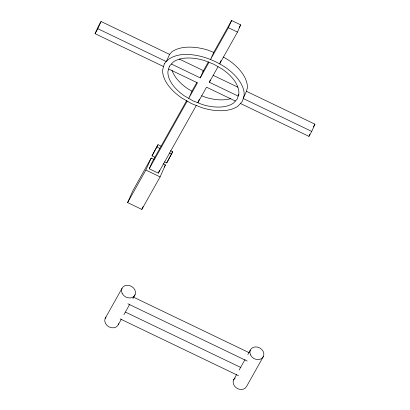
<?xml version="1.0" encoding="UTF-8"?>
<svg xmlns="http://www.w3.org/2000/svg" width="410" height="410" viewBox="0 0 410 410"><rect width="100%" height="100%" fill="white"/><g stroke="black" fill="none" stroke-linecap="round" stroke-linejoin="round"><path stroke-width="0.61" d="M246.425 91.292L314.941 124.189L311.728 131.405L243.212 98.508L246.425 91.292L247.368 87.965A43.337 24.098 24 0 0 228.134 59.814L223.332 57.057M163.575 66.569L95.058 33.676L98.272 26.46L101.055 21.499L169.571 54.397L171.969 51.768A43.337 24.098 24 0 1 207.931 50.112L213.712 52.388L231.604 20.5L240.69 24.861L237.477 32.077L219.586 63.965L221.067 60.634M95.058 33.676L97.841 28.715L101.055 21.499M169.571 54.397L166.357 61.613L97.841 28.715M163.159 163.795L165.435 164.892L160.095 176.889L141.839 209.418L127.602 202.586L132.948 190.583L151.203 158.055L154.047 159.423M154.867 157.24L152.018 155.872L158.019 144.694L161.412 146.324M127.602 202.586L145.857 170.058L151.203 158.055M152.018 155.872L158.019 144.694M196.287 105.478L158.321 173.138L149.235 168.771L152.448 161.555L186.658 100.593M196.933 82.287L191.947 91.169L188.733 98.385L197.456 82.835L168.628 68.993M171.411 64.037L200.239 77.879L203.452 70.663L179.237 59.035M141.839 209.418L143.111 206.563M158.321 173.138L159.557 170.36M213.712 52.388L210.499 59.604L228.39 27.716L231.604 20.5M164.507 161.868L166.711 162.929L172.712 151.751L170.452 150.665M166.711 162.929L172.712 151.751M199.306 99.42L197.82 102.746L206.548 87.202L235.376 101.044M238.902 94.418L238.159 96.083L209.331 82.241L210.32 80.022M240.429 103.469L308.945 136.361L309.934 134.142M202.837 71.765L208.439 61.777M149.235 168.771L187.201 101.111M200.239 77.879L208.967 62.33M239.148 27.613L240.69 24.861M209.331 82.241L218.053 66.692M164.2 167.095L165.435 164.892M105.18 318.355L121.949 288.476M118.3 324.653L121.406 319.123M123.892 314.695L129.791 304.179M132.896 298.649L135.069 294.775M313.394 126.941L314.941 124.189M308.945 136.361L311.728 131.405M233.551 379.988L236.657 374.453M239.143 370.025L245.042 359.514M247.835 354.532L250.32 350.104M263.44 356.408L246.671 386.287A7.283 6.047 29.3 0 1 236.288 387.855A7.283 6.047 29.3 0 1 235.207 377.943M201.587 95.75L205.456 97.272A37.73 20.982 24 0 0 230.886 98.625M228.39 27.716L237.477 32.077M213.118 75.302L237.913 87.207M156.989 147.016L159.838 148.384M169.479 153.012L171.682 154.073M145.857 170.058L160.095 176.889M133.26 297.055L249.054 352.646M127.92 303.805L247.168 361.061M125.496 312.128L240.901 367.534M120.15 318.883L238.446 375.673M191.947 91.169L187.867 88.826A37.73 20.982 24 0 1 172.031 70.371M118.628 323.644A7.283 6.047 29.3 0 1 108.993 326.893A7.283 6.047 29.3 0 1 106.041 317.032M164.364 63.801L162.632 69.895A43.337 24.098 24 0 0 181.866 98.051L191.562 103.617L202.068 107.748A43.337 24.098 24 0 0 238.031 106.093L242.423 101.28L244.155 95.181A43.337 24.098 24 0 0 224.921 67.03C212.821 59.189 198.686 54.161 184.157 54.381C176.679 54.981 168.7 57.164 164.364 63.801M169.412 66.225L167.905 71.53A37.73 20.982 24 0 0 184.654 96.042L193.095 100.891L202.243 104.488A37.73 20.982 24 0 0 233.551 103.048L237.375 98.851L238.881 93.547A37.73 20.982 24 0 0 222.133 69.034L213.692 64.191L204.544 60.593A37.73 20.982 24 0 0 173.235 62.033L169.412 66.225M250.5 354.937A7.283 6.047 29.3 0 0 262.579 357.73A7.283 6.047 29.3 0 0 257.562 347.101A7.283 6.047 29.3 0 0 250.5 354.937M122.129 293.309A7.283 6.047 29.3 0 0 134.208 296.097A7.283 6.047 29.3 0 0 129.191 285.468A7.283 6.047 29.3 0 0 122.129 293.309"/></g></svg>
